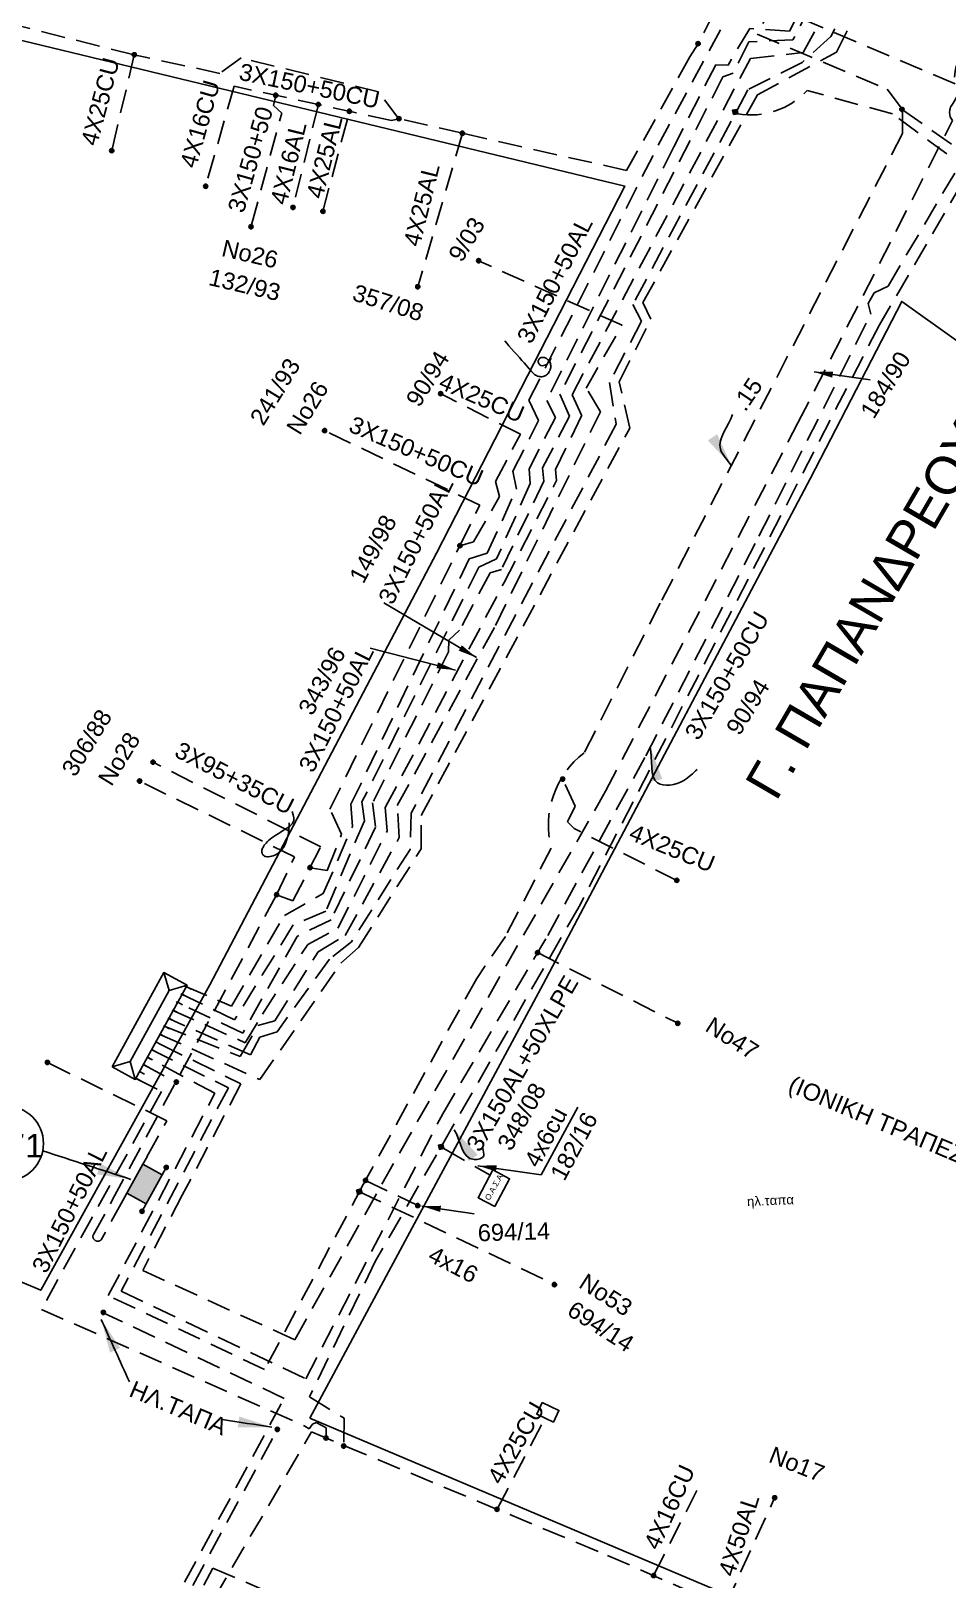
# Model space of a CAD drawing. Header units: millimetres. Extents: x 907 to 2022, y 699 to 1220.
# Drawn here: x 1546.7 to 1595.5, y 898.9 to 981.3 of the extents above; entities that cross this region are included whole.
import ezdxf

# ---------------------------------------------------------------- set-up
doc = ezdxf.new("R2010")
doc.units = ezdxf.units.MM
doc.linetypes.add('DASHED', pattern=[19.05, 12.7, -6.35])
for name, color, linetype in [('Link Box 4 Διευθύνσεων', 7, 'Continuous'), ('Άγνωστα', 7, 'Continuous'), ('Γυμνά εναέρια ΧΤ (3Φ)   4x16CU', 7, 'Continuous'), ('Γυμνά εναέρια ΧΤ και ΦΟΠ (3Φ)   3x35+35+16CU', 7, 'Continuous'), ('Επιγραφές - Σχήματα', 7, 'Continuous'), ('Επιτοίχιο Κουτί', 7, 'Continuous'), ('Καλώδια ΧΤ   3x150+50AL', 7, 'DASHED'), ('Καλώδια ΧΤ   3x150+50CU', 7, 'DASHED'), ('Καλώδια ΧΤ   3x150AL+50XLPE', 7, 'DASHED'), ('Καλώδια ΧΤ   3x95+35 CU', 7, 'DASHED'), ('Καλώδια ΧΤ   4x25CU', 7, 'DASHED'), ('Συνδέσεις', 7, 'Continuous'), ('Υποσταθμός πόλεως', 7, 'Continuous'), ('Υπόβαθρο ΔΕΗ', 7, 'Continuous'), ('Υπόγεια Καλώδια Δικτύου ΧΤ   .10', 7, 'DASHED'), ('Υπόγεια Καλώδια Δικτύου ΧΤ   .15', 7, 'DASHED'), ('Υπόγεια καλώδια Παροχών ΧΤ   4x16AL', 7, 'DASHED'), ('Υπόγεια καλώδια Παροχών ΧΤ   4x16CU', 7, 'DASHED'), ('Υπόγεια καλώδια Παροχών ΧΤ   4x25', 7, 'DASHED'), ('Υπόγεια καλώδια Παροχών ΧΤ   4x50AL', 7, 'DASHED'), ('Υπόγεια καλώδια Παροχών ΧΤ   4x6', 7, 'DASHED')]:
    doc.layers.add(name, color=color, linetype=linetype)
doc.styles.get("Standard").update_dxf_attribs({"font": 'arial.ttf'})
doc.linetypes.add('SYN_LINE', pattern='A,0.5,-0.0001,["/\\/\\/\\/",Standard,S=0.1,R=0,X=0,Y=-0.05],-0.25', length=0.7501)
doc.dimstyles.new('ISO-25', dxfattribs={"dimtxt": 2.5, "dimasz": 2.5, "dimexe": 1.25, "dimexo": 0.625, "dimtad": 1, "dimtxsty": 'Standard', "dimcen": 2.5, "dimadec": 0, "dimazin": 0, "dimtfac": 1, "dimtmove": 0, "dimatfit": 3, "dimfxl": 1, "dimarcsym": 0})
doc.dimstyles.get("Standard").update_dxf_attribs({"dimtxt": 0.18, "dimasz": 0.18, "dimexe": 0.18, "dimexo": 0.0625, "dimgap": 0.09, "dimtad": 0, "dimtih": 1, "dimtoh": 1, "dimdec": 4, "dimzin": 0, "dimdsep": 46, "dimtxsty": 'Standard', "dimcen": 0.09, "dimadec": 0, "dimazin": 0, "dimtfac": 1, "dimtdec": 4, "dimtofl": 0, "dimtmove": 0, "dimatfit": 3, "dimfxl": 1, "dimtolj": 1, "dimtzin": 0, "dimarcsym": 0})

# ---------------------------------------------------------------- blocks, each defined once
blk = doc.blocks.new('ΕΠΙΤΟΙΧΙΟ ΚΟΥΤΙ')
at = {"layer": 'Επιτοίχιο Κουτί', "ltscale": 40}
blk.add_lwpolyline([(-2.06, 1.35), (1.86, 1.35), (1.86, -1.39), (-2.06, -1.39)], close=True, dxfattribs=at)
blk = doc.blocks.new('_ΣΥΝΔΕΣΗ')
at = {"layer": 'Συνδέσεις', "linetype": 'SYN_LINE', "ltscale": 40}
blk.add_hatch(color=256, dxfattribs=at).paths.add_polyline_path([(0.5, -0.01, 1), (-0.5, -0.01, 1)])
at = {"layer": 'Συνδέσεις'}
blk.add_circle((0, -0.01), 0.5, dxfattribs=at)
blk = doc.blocks.new('LINK BOX 4 ΑΝΑΧΩΡΗΣΕΩΝ')
at = {"layer": 'Link Box 4 Διευθύνσεων', "ltscale": 40}
blk.add_hatch(color=256, dxfattribs=at).paths.add_polyline_path([(-3.54, 0), (-3.54, -4.67), (3.54, -4.67), (3.54, 0)])
for p, q in [((-3.54, 0), (-5.33, 0)), ((5.33, 0), (3.54, 0)), ((-3.54, -4.67), (-5.33, -4.67)), ((5.33, -4.67), (3.54, -4.67))]:
    blk.add_line(p, q, dxfattribs=at)
blk.add_lwpolyline([(-3.54, -4.67), (-3.54, 0), (3.54, 0), (3.54, -4.67)], close=True, dxfattribs=at)
blk = doc.blocks.new('ΥΠΟΣΤΑΘΜΟΣ ΠΟΛΕΩΣ 13 ΑΝΑΧΩΡΗΣΕΩΝ')
at = {"layer": 'Υποσταθμός πόλεως', "ltscale": 40}
for p, q in [((-11.12, -2.82), (-11.12, -4)), ((-9.53, -2.82), (-9.53, -4)), ((-7.77, -2.82), (-7.77, -4)), ((-5.99, -2.82), (-5.99, -4)), ((-4.14, -2.82), (-4.14, -4)), ((-2.3, -2.82), (-2.3, -4)), ((-0.43, -2.82), (-0.43, -4)), ((1.54, -2.82), (1.54, -4)), ((3.43, -2.82), (3.43, -4)), ((5.39, -2.82), (5.39, -4)), ((7.32, -2.82), (7.32, -4)), ((9.32, -2.82), (9.32, -4)), ((11.11, -2.82), (11.11, -4))]:
    blk.add_line(p, q, dxfattribs=at)
blk.add_lwpolyline([(-11.43, 2.82), (11.43, 2.82), (11.43, -2.82), (-11.43, -2.82)], close=True, dxfattribs=at)
for points in [[(-8.62, 0), (-11.43, 2.82)], [(-11.43, -2.82), (-8.62, 0)], [(-8.62, 0), (8.62, 0)], [(8.62, 0), (11.43, 2.82)], [(11.43, -2.82), (8.62, 0)]]:
    blk.add_lwpolyline(points, dxfattribs=at)
at = {"layer": 'Υποσταθμός πόλεως', "linetype": 'SYN_LINE', "ltscale": 40, "flags": 1}
for tag, p in [('ΜΕΤΑΣΧΗΜΑΤΙΣΜΟΣ', (12.22, 1.68)), ('ΙΣΧΥΣ', (12.2, -1.11)), ('ΑΡΙΘΜΟΣ', (12.32, -3.83))]:
    blk.add_attdef(tag, p, '', height=1.8, dxfattribs=at)
blk = doc.blocks.new('TSONTA XT1')
at = {"ltscale": 40}
h = blk.add_hatch(color=256, dxfattribs=at)
h.dxf.hatch_style = 1
h.paths.add_polyline_path([(595.96, 2487.66), (597.07, 2488.77), (595.96, 2489.87), (594.85, 2488.77)])
blk.add_lwpolyline([(594.85, 2488.77), (595.96, 2489.87), (597.07, 2488.77), (595.96, 2487.66)], close=True, dxfattribs=at)

msp = doc.modelspace()

# ---------------------------------------------------------------- linework, layer by layer
at = {"layer": 'Άγνωστα', "color": 6, "linetype": 'DASHED', "ltscale": 0.1}
msp.add_lwpolyline([(1558.45, 970.964), (1560.061, 976.895), (1559.624, 977.304), (1559.742, 977.849)], dxfattribs=at)
at = {"layer": 'Γυμνά εναέρια ΧΤ (3Φ)   4x16CU', "color": 6, "linetype": 'DASHED', "ltscale": 0.1}
msp.add_lwpolyline([(1557.52, 978.33), (1556.011, 973.008)], dxfattribs=at)
at = {"layer": 'Γυμνά εναέρια ΧΤ και ΦΟΠ (3Φ)   3x35+35+16CU', "linetype": 'Continuous', "ltscale": 80}
msp.add_lwpolyline([(1571.39, 918.728), (1570.506, 919.198), (1571.293, 920.678), (1572.177, 920.208), (1571.39, 918.728)], dxfattribs=at)
at = {"layer": 'Επιγραφές - Σχήματα'}
for points in [[(1574.394, 963.862), (1574.313, 963.718), (1574.229, 963.61), (1574.145, 963.536), (1574.063, 963.49), (1573.985, 963.468), (1573.913, 963.466), (1573.85, 963.481), (1573.797, 963.507), (1573.757, 963.541), (1573.729, 963.582), (1573.712, 963.626), (1573.705, 963.672), (1573.707, 963.718), (1573.717, 963.763), (1573.735, 963.803), (1573.759, 963.839), (1573.788, 963.867), (1573.821, 963.888), (1573.859, 963.902), (1573.899, 963.909), (1573.942, 963.91), (1573.986, 963.905), (1574.031, 963.895), (1574.077, 963.879), (1574.121, 963.858), (1574.164, 963.832), (1574.205, 963.801), (1574.243, 963.767), (1574.278, 963.728), (1574.308, 963.685), (1574.333, 963.639), (1574.352, 963.589), (1574.365, 963.537), (1574.371, 963.482), (1574.371, 963.425), (1574.366, 963.368), (1574.355, 963.311), (1574.339, 963.255), (1574.318, 963.201), (1574.293, 963.149), (1574.264, 963.101), (1574.23, 963.056), (1574.193, 963.015), (1574.152, 962.979), (1574.108, 962.948), (1574.061, 962.922), (1574.011, 962.902), (1573.959, 962.888), (1573.904, 962.881), (1573.847, 962.88), (1573.789, 962.886), (1573.731, 962.897), (1573.672, 962.915), (1573.615, 962.94), (1573.558, 962.97), (1573.504, 963.006), (1573.452, 963.048), (1573.4, 963.097), (1573.346, 963.154), (1573.287, 963.221), (1573.22, 963.3), (1573.144, 963.39), (1573.055, 963.495), (1572.951, 963.615), (1572.831, 963.75), (1572.699, 963.898), (1572.56, 964.053), (1572.418, 964.211), (1572.278, 964.368), (1572.146, 964.519), (1572.027, 964.659), (1571.924, 964.784)], [(1560.606, 939.745), (1560.675, 939.569), (1560.705, 939.419), (1560.701, 939.292), (1560.667, 939.185), (1560.608, 939.091), (1560.529, 939.009), (1560.434, 938.933), (1560.328, 938.86), (1560.215, 938.786), (1560.099, 938.712), (1559.98, 938.636), (1559.862, 938.561), (1559.747, 938.487), (1559.636, 938.413), (1559.533, 938.34), (1559.439, 938.27), (1559.357, 938.202), (1559.285, 938.136), (1559.224, 938.072), (1559.172, 938.011), (1559.128, 937.952), (1559.092, 937.896), (1559.062, 937.842), (1559.039, 937.79), (1559.021, 937.74), (1559.008, 937.693), (1559, 937.649), (1558.998, 937.606), (1559.001, 937.566), (1559.01, 937.528), (1559.024, 937.493), (1559.044, 937.46), (1559.069, 937.429), (1559.101, 937.402), (1559.138, 937.378), (1559.183, 937.36), (1559.234, 937.347), (1559.293, 937.34), (1559.36, 937.341), (1559.434, 937.35), (1559.517, 937.368), (1559.606, 937.395), (1559.699, 937.434), (1559.794, 937.485), (1559.888, 937.55), (1559.98, 937.629), (1560.068, 937.724), (1560.148, 937.835), (1560.219, 937.963), (1560.281, 938.107), (1560.334, 938.264), (1560.378, 938.43), (1560.412, 938.604), (1560.436, 938.783), (1560.451, 938.964), (1560.456, 939.145)]]:
    msp.add_lwpolyline(points, dxfattribs=at)
at = {"layer": 'Επιγραφές - Σχήματα', "linetype": 'Continuous'}
msp.add_circle((1545.381, 922.086), 2, dxfattribs=at)
at = {"layer": 'Καλώδια ΧΤ   3x150+50AL', "color": 2, "ltscale": 0.1}
msp.add_lwpolyline([(1609.128, 1029.091), (1605.269, 1021.457, -0.979634), (1603.938, 1019.885), (1601.21, 1014.755, -0.628407), (1600.9, 1012.039), (1600.694, 1011.476), (1590.017, 991.204), (1591.032, 990.464), (1590.622, 989.667), (1591.01, 988.848), (1587.067, 981.27), (1584.957, 981.41), (1583.808, 979.455), (1583.147, 979.48), (1580.916, 975.113), (1574.156, 961.62), (1574.622, 960.719), (1573.221, 957.976), (1573.283, 957.2), (1571.488, 953.185), (1570.539, 952.743), (1564.327, 940.259), (1564.453, 939.248), (1562.409, 934.452)], format="xyb", dxfattribs=at)
at = {"layer": 'Καλώδια ΧΤ   3x150+50AL', "color": 85, "ltscale": 0.1}
msp.add_lwpolyline([(1602.154, 1011.569), (1594.57, 997.823), (1595.148, 996.928), (1592.626, 991.886), (1593.11, 988.085), (1589.266, 980.979), (1587.748, 979.604), (1584.861, 978.147), (1578.731, 966.719), (1579.197, 965.833), (1577.504, 962.577), (1577.847, 960.347), (1566.944, 939.659), (1566.887, 937.735), (1563.768, 932.816), (1562.594, 931.897), (1559.817, 928.034), (1558.897, 927.749), (1558.388, 926.806), (1553.995, 928.757)], dxfattribs=at)
at = {"layer": 'Καλώδια ΧΤ   3x150+50AL', "color": 27, "ltscale": 0.1}
for points in [[(1584.993, 979.811), (1587.791, 980.124), (1592.434, 988.52), (1591.613, 991.612), (1594.276, 996.511), (1590.528, 1004.397), (1588.547, 1005.519)], [(1576.015, 960.802), (1575.504, 961.922), (1584.993, 979.811)], [(1554.224, 929.189), (1558.109, 927.449), (1559.043, 928.976), (1561.443, 932.678), (1563.042, 933.535), (1565.668, 938.717), (1565.563, 939.964), (1571.887, 951.93), (1574.681, 957.354), (1574.615, 957.944), (1576.015, 960.802)]]:
    msp.add_lwpolyline(points, dxfattribs=at)
at = {"layer": 'Καλώδια ΧΤ   3x150+50AL', "color": 133, "ltscale": 0.1}
msp.add_lwpolyline([(1554.896, 930.453), (1557.377, 929.401), (1560.197, 934.225), (1562.267, 935.38), (1563.816, 938.958), (1563.742, 940.139), (1570.027, 953.191), (1570.988, 953.486), (1572.543, 956.894), (1572.358, 957.853), (1573.725, 960.548), (1573.208, 961.63), (1580.084, 975.194), (1585.483, 985.176), (1588.997, 991.876), (1592.511, 998.831), (1590.265, 1003.331), (1588.032, 1004.472)], dxfattribs=at)
at = {"layer": 'Καλώδια ΧΤ   3x150+50AL', "color": 5, "ltscale": 0.1}
for points in [[(1589.116, 984.364), (1587.251, 980.798), (1584.9, 980.703), (1584.083, 979.021), (1583.531, 978.837), (1574.85, 961.945), (1575.375, 960.79), (1573.928, 958.026), (1574.007, 957.317), (1571.743, 952.631), (1571.139, 952.447), (1569.52, 949.392), (1568.956, 948.87), (1568.935, 948.244), (1564.889, 940.212), (1565.049, 938.911), (1562.682, 933.994), (1560.876, 933.1), (1557.984, 927.96)], [(1557.984, 927.96), (1554.451, 929.616)]]:
    msp.add_lwpolyline(points, dxfattribs=at)
at = {"layer": 'Καλώδια ΧΤ   3x150+50AL', "color": 6, "ltscale": 0.1}
msp.add_lwpolyline([(1553.773, 928.339), (1557.855, 926.709), (1558.79, 928.362), (1559.689, 928.614), (1561.995, 932.289), (1563.433, 933.151), (1566.314, 938.374), (1566.206, 940.063), (1571.427, 949.643), (1577.008, 961.018), (1576.252, 962.275), (1578.161, 965.623), (1570.531, 969.048)], dxfattribs=at)
at = {"layer": 'Καλώδια ΧΤ   3x150+50AL', "color": 30, "ltscale": 0.1}
for points in [[(1561.566, 936.761), (1562.473, 936.619), (1563.241, 938.536), (1562.617, 939.878), (1569.535, 953.888)], [(1552.89, 921.379), (1553.948, 923.297), (1547.595, 926.394)]]:
    msp.add_lwpolyline(points, dxfattribs=at)
msp.add_lwpolyline([(1551.604, 919.046), (1550.458, 916.968, -0.793531), (1550.026, 917.217), (1551.046, 919.068), (1559.787, 935.322)], format="xyb", dxfattribs=at)
at = {"layer": 'Καλώδια ΧΤ   3x150+50AL', "color": 2, "ltscale": 0.1}
for points in [[(1562.409, 934.452), (1560.675, 933.716), (1557.55, 928.664)], [(1557.55, 928.664), (1554.686, 930.058)]]:
    msp.add_lwpolyline(points, dxfattribs=at)
at = {"layer": 'Καλώδια ΧΤ   3x150+50AL', "color": 151, "ltscale": 0.1}
msp.add_lwpolyline([(1552.289, 925.544), (1553.667, 924.861), (1547.276, 913.263), (1561.287, 907.051), (1561.518, 906.914), (1561.702, 907.163), (1561.892, 907.237), (1562.427, 906.965), (1562.414, 906.42)], dxfattribs=at)
at = {"layer": 'Καλώδια ΧΤ   3x150+50CU', "color": 6, "ltscale": 0.1}
msp.add_lwpolyline([(1587.346, 987.375), (1587.87, 988.365, 0.5301), (1586.55, 989.097), (1582.206, 980.594), (1582.206, 980.594), (1582.206, 980.594), (1582.206, 980.594), (1581.774, 979.889), (1578.407, 973.847), (1569.67, 975.83), (1566.295, 976.604)], format="xyb", dxfattribs=at)
at = {"layer": 'Καλώδια ΧΤ   3x150+50CU', "color": 1, "ltscale": 0.1}
msp.add_lwpolyline([(1599.559, 980.209, 0.745463), (1595.878, 978.457), (1585.069, 983.067), (1585.069, 983.067), (1585.069, 983.067), (1585.069, 983.067), (1585.069, 983.067), (1586.101, 985.019)], format="xyb", dxfattribs=at)
at = {"layer": 'Καλώδια ΧΤ   3x150+50CU', "color": 6, "ltscale": 0.1}
for points in [[(1566.295, 976.604), (1565.208, 978.041), (1557.892, 979.839), (1556.757, 979.018), (1552.208, 980.002), (1544.407, 981.965), (1537.183, 960.85), (1536.32, 960.497)], [(1566.295, 976.604), (1565.893, 976.516), (1557.52, 978.33)]]:
    msp.add_lwpolyline(points, dxfattribs=at)
at = {"layer": 'Καλώδια ΧΤ   3x150+50CU', "color": 1, "ltscale": 0.1}
msp.add_lwpolyline([(1553.107, 927.085), (1557.218, 925.051), (1551.515, 914.23), (1561.343, 909.567), (1568.625, 923.67), (1574.207, 933.149), (1579.423, 942.713), (1585.446, 954.391), (1591.399, 966.213), (1591.25, 966.773), (1591.57, 967.349), (1592.319, 967.696), (1597.645, 976.755), (1597.645, 976.755)], dxfattribs=at)
at = {"layer": 'Καλώδια ΧΤ   3x150+50CU', "color": 30, "ltscale": 0.1}
msp.add_lwpolyline([(1569.535, 953.888), (1570.591, 956.05), (1562.332, 960.013)], dxfattribs=at)
at = {"layer": 'Καλώδια ΧΤ   3x150+50CU', "color": 151, "ltscale": 0.1}
msp.add_lwpolyline([(1560.187, 896.595), (1559.831, 896.739), (1559.704, 896.425), (1556.46, 897.883), (1561.646, 906.739), (1577.396, 900.174), (1582.662, 897.864), (1582.819, 897.137), (1583.366, 896.752), (1584.173, 896.743), (1584.487, 897.066)], dxfattribs=at)
at = {"layer": 'Καλώδια ΧΤ   3x150AL+50XLPE', "color": 233, "linetype": 'DASHED', "ltscale": 0.1, "true_color": 0xd2798f}
msp.add_lwpolyline([(1553.543, 927.905), (1558.896, 925.488), (1563.211, 931.682), (1564.148, 932.52), (1567.468, 937.756), (1567.476, 939.54), (1578.572, 960.147), (1578.008, 962.613), (1579.697, 965.94), (1579.268, 966.821), (1585.366, 977.877), (1589.571, 980.145), (1591.602, 984.207), (1589.566, 985.225), (1591.519, 988.961), (1590.888, 991.731), (1601.178, 1011.569), (1601.178, 1011.569, 0.493479), (1601.854, 1015.173), (1604.332, 1019.476, 0.631487), (1605.853, 1020.907), (1607.673, 1024.342), (1609.573, 1028.507, 0.848366), (1610.256, 1031.587)], format="xyb", dxfattribs=at)
at = {"layer": 'Καλώδια ΧΤ   3x150AL+50XLPE', "color": 85, "linetype": 'DASHED', "ltscale": 0.1}
msp.add_lwpolyline([(1595.444, 974.736), (1592.544, 976.861), (1588.007, 978.113, -0.256395), (1584.323, 976.866)], format="xyb", dxfattribs=at)
at = {"layer": 'Καλώδια ΧΤ   3x150AL+50XLPE', "color": 151, "ltscale": 0.1}
msp.add_lwpolyline([(1602.438, 971.11, -0.420259), (1601.704, 972.138), (1598.096, 974.781, 0.189601), (1597.229, 974.875), (1597.229, 974.875), (1597.229, 974.875), (1591.857, 965.646), (1575.876, 934.696), (1565.03, 915.807), (1561.534, 908.602), (1563.374, 907.474), (1563.358, 905.991)], format="xyb", dxfattribs=at)
at = {"layer": 'Καλώδια ΧΤ   3x150AL+50XLPE', "linetype": 'DASHED', "ltscale": 0.1}
msp.add_lwpolyline([(1553.219, 925.083), (1556.234, 930.53)], dxfattribs=at)
at = {"layer": 'Καλώδια ΧΤ   3x150AL+50XLPE', "color": 30, "linetype": 'DASHED', "ltscale": 0.1}
msp.add_lwpolyline([(1552.682, 926.285), (1554.547, 925.294)], dxfattribs=at)
at = {"layer": 'Καλώδια ΧΤ   3x150AL+50XLPE', "color": 62, "linetype": 'DASHED', "ltscale": 0.1}
msp.add_lwpolyline([(1565.809, 816.28), (1565.532, 816.45), (1565.388, 817.33), (1560.282, 820.517, -0.745128), (1558.814, 821.434), (1530.822, 838.905), (1536.279, 863.402), (1559.823, 906.877)], format="xyb", dxfattribs=at)
at = {"layer": 'Καλώδια ΧΤ   3x150AL+50XLPE', "color": 133, "linetype": 'DASHED', "ltscale": 0.1}
msp.add_lwpolyline([(1566.421, 817.273), (1566.045, 817.51), (1565.653, 817.754), (1560.55, 820.939, 1.010455), (1559.074, 821.86), (1531.387, 839.142), (1536.752, 863.226), (1547.276, 882.659), (1554.091, 895.243), (1556.394, 899.496), (1560.624, 897.677)], format="xyb", dxfattribs=at)
at = {"layer": 'Καλώδια ΧΤ   3x95+35 CU', "color": 30, "ltscale": 0.1}
for points in [[(1559.786, 935.319), (1560.65, 934.99), (1562.137, 937.865), (1553.214, 942.371)], [(1559.786, 935.319), (1560.746, 937.338), (1552.494, 941.364)]]:
    msp.add_lwpolyline(points, dxfattribs=at)
at = {"layer": 'Καλώδια ΧΤ   4x25CU', "color": 6, "ltscale": 0.1}
msp.add_lwpolyline([(1552.208, 980.002), (1551.013, 974.901)], dxfattribs=at)
at = {"layer": 'Καλώδια ΧΤ   4x25CU', "color": 30, "ltscale": 0.1}
msp.add_lwpolyline([(1569.535, 953.888), (1570.254, 954.1), (1571.65, 956.509), (1571.439, 957.312), (1572.753, 959.818), (1568.436, 962.016)], dxfattribs=at)
at = {"layer": 'Καλώδια ΧΤ   4x25CU', "color": 62, "ltscale": 0.1}
msp.add_lwpolyline([(1581.075, 936.081), (1575.609, 938.847), (1575.253, 939.203), (1575.669, 940.033), (1575.002, 941.472)], dxfattribs=at)
at = {"layer": 'Καλώδια ΧΤ   4x25CU', "color": 151, "ltscale": 0.1}
msp.add_lwpolyline([(1571.512, 902.627), (1574.069, 907.474)], dxfattribs=at)
at = {"layer": 'Υπόβαθρο ΔΕΗ'}
for points in [[(1533.97, 949.83), (1537.414, 959.637), (1542.416, 974.21), (1544.673, 981.133), (1578.319, 973.013), (1568.292, 953.498), (1556.234, 930.53), (1547.24, 914.284), (1532.066, 920.629), (1515.961, 927.555)], [(1561.557, 907.474), (1573.973, 930.567), (1588.197, 957.482), (1593.04, 966.889), (1616.812, 949.92), (1605.428, 929.15)], [(1573.866, 920.421), (1575.804, 924.026)]]:
    msp.add_lwpolyline(points, dxfattribs=at)
at = {"layer": 'Υπόβαθρο ΔΕΗ', "ltscale": 0.1}
msp.add_lwpolyline([(1561.557, 907.474), (1625.344, 880.483), (1638.214, 907.474)], dxfattribs=at)
at = {"layer": 'Υπόγεια Καλώδια Δικτύου ΧΤ   .10', "color": 173, "ltscale": 0.1}
msp.add_lwpolyline([(1553.625, 927.353), (1557.89, 925.254), (1554.77, 919.332), (1552.662, 915.333), (1560.754, 911.645), (1565.384, 919.925), (1577.281, 940.828), (1587.523, 960.421), (1595.744, 976.505, -0.3765), (1595.783, 977.427), (1597.159, 979.909, -0.609174), (1597.604, 979.68), (1597.512, 979.514)], format="xyb", dxfattribs=at)
at = {"layer": 'Υπόγεια Καλώδια Δικτύου ΧΤ   .10', "color": 233, "ltscale": 0.1, "true_color": 0xd2798f}
msp.add_lwpolyline([(1532.857, 858.035), (1533.306, 860.099), (1535.189, 860.812), (1535.806, 863.579), (1560.194, 908.527), (1550.56, 913.082), (1550.56, 913.082), (1550.56, 913.082), (1550.56, 913.082), (1550.56, 913.082)], dxfattribs=at)
at = {"layer": 'Υπόγεια Καλώδια Δικτύου ΧΤ   .15', "color": 62, "ltscale": 0.1}
for points in [[(1593.088, 977.082), (1595.946, 975.069), (1597.138, 975.13), (1597.991, 975.983), (1597.991, 975.983), (1597.991, 975.983), (1597.991, 975.983), (1614.142, 1005.509), (1614.2, 1006.34), (1614.425, 1006.752)], [(1587.133, 984.474), (1585.352, 981.104), (1585.352, 981.104), (1592.261, 978.174), (1593.088, 977.082), (1593.088, 975.816), (1580.197, 950.839), (1576.147, 942.868)], [(1574.398, 937.8), (1571.961, 933.102), (1570.433, 930.871), (1564.397, 919.909), (1559.149, 910.055), (1550.83, 914.002), (1556.5, 924.761), (1556.5, 924.761), (1556.5, 924.761), (1552.891, 926.678)], [(1564.515, 920.125), (1567.296, 918.79)]]:
    msp.add_lwpolyline(points, dxfattribs=at)
at = {"layer": 'Υπόγεια Καλώδια Δικτύου ΧΤ   .15', "color": 1, "ltscale": 0.1}
msp.add_lwpolyline([(1573.671, 932.24), (1581.13, 928.481)], dxfattribs=at)
at = {"layer": 'Υπόγεια Καλώδια Δικτύου ΧΤ   .15', "color": 62, "ltscale": 0.1}
msp.add_arc((1579.098, 939.014), 4.855, 127.444, 194.4837, dxfattribs=at)
at = {"layer": 'Υπόγεια καλώδια Παροχών ΧΤ   4x16AL', "color": 6, "ltscale": 0.1}
msp.add_lwpolyline([(1562.006, 977.359), (1560.658, 971.881)], dxfattribs=at)
at = {"layer": 'Υπόγεια καλώδια Παροχών ΧΤ   4x16CU', "color": 62, "linetype": 'DASHED', "ltscale": 0.1}
msp.add_lwpolyline([(1564.192, 919.524), (1574.469, 914.638)], dxfattribs=at)
at = {"layer": 'Υπόγεια καλώδια Παροχών ΧΤ   4x16CU', "color": 151, "ltscale": 0.1}
msp.add_lwpolyline([(1579.838, 899.102), (1582.364, 904.057)], dxfattribs=at)
at = {"layer": 'Υπόγεια καλώδια Παροχών ΧΤ   4x25', "color": 6, "ltscale": 0.1}
for points in [[(1562.245, 971.677), (1563.66, 977)], [(1569.67, 975.83), (1567.296, 967.66)]]:
    msp.add_lwpolyline(points, dxfattribs=at)
at = {"layer": 'Υπόγεια καλώδια Παροχών ΧΤ   4x50AL', "color": 151, "ltscale": 0.1}
msp.add_lwpolyline([(1583.68, 897.549), (1586.281, 903.237)], dxfattribs=at)
at = {"layer": 'Υπόγεια καλώδια Παροχών ΧΤ   4x6', "color": 151, "linetype": 'DASHED', "ltscale": 0.1}
msp.add_lwpolyline([(1568.688, 921.824), (1568.688, 921.824), (1571.152, 920.396)], dxfattribs=at)

# ---------------------------------------------------------------- block references
at = {"layer": 'Link Box 4 Διευθύνσεων', "xscale": 0.2499999999999442, "yscale": 0.2499999999999442, "zscale": 0.2499999999999442, "rotation": 61.1224056955806}
msp.add_blockref('LINK BOX 4 ΑΝΑΧΩΡΗΣΕΩΝ', (1552.247, 920.213), dxfattribs=at)
at = {"layer": 'Επιτοίχιο Κουτί', "xscale": 0.25, "yscale": 0.25, "zscale": 0.25, "rotation": 334.9702266229109}
msp.add_blockref('ΕΠΙΤΟΙΧΙΟ ΚΟΥΤΙ', (1574.238, 907.778), dxfattribs=at)
at = {"layer": 'Συνδέσεις'}
for p, xscale, yscale, zscale in [((1552.21, 980.008), 0.225, 0.225, 0.225), ((1582.207, 980.6), 0.225, 0.225, 0.225), ((1559.744, 977.855), 0.225, 0.225, 0.225), ((1562.007, 977.364), 0.225, 0.225, 0.225), ((1563.662, 977.006), 0.225, 0.225, 0.225), ((1593.052, 977.1), 0.2249999999999996, 0.2249999999999996, 0.2249999999999996), ((1566.296, 976.609), 0.225, 0.225, 0.225), ((1569.671, 975.836), 0.225, 0.225, 0.225), ((1551.014, 974.906), 0.225, 0.225, 0.225), ((1556.013, 973.014), 0.225, 0.225, 0.225), ((1560.66, 971.887), 0.225, 0.225, 0.225), ((1562.247, 971.683), 0.225, 0.225, 0.225), ((1558.421, 970.859), 0.225, 0.225, 0.225), ((1570.533, 969.053), 0.225, 0.225, 0.225), ((1567.297, 967.665), 0.225, 0.225, 0.225), ((1568.513, 961.983), 0.225, 0.225, 0.225), ((1562.334, 960.019), 0.225, 0.225, 0.225), ((1569.536, 953.894), 0.225, 0.225, 0.225), ((1553.215, 942.376), 0.225, 0.225, 0.225), ((1552.496, 941.37), 0.225, 0.225, 0.225), ((1575.002, 941.472), 0.2249999999999996, 0.2249999999999996, 0.2249999999999996), ((1561.568, 936.767), 0.225, 0.225, 0.225), ((1581.077, 936.087), 0.225, 0.225, 0.225), ((1559.788, 935.325), 0.225, 0.225, 0.225), ((1573.671, 932.24), 0.225, 0.225, 0.225), ((1581.13, 928.481), 0.225, 0.225, 0.225), ((1547.596, 926.4), 0.225, 0.225, 0.225), ((1554.452, 925.355), 0.2249999999999996, 0.2249999999999996, 0.2249999999999996), ((1553.912, 920.815), 0.225, 0.225, 0.225), ((1564.517, 920.13), 0.225, 0.225, 0.225), ((1552.626, 918.483), 0.225, 0.225, 0.225), ((1567.296, 918.79), 0.225, 0.225, 0.225), ((1574.567, 914.584), 0.225, 0.225, 0.225), ((1550.568, 913.1), 0.2249999999999091, 0.2249999999999091, 0.2249999999999091), ((1559.823, 906.877), 0.225, 0.225, 0.225), ((1562.414, 906.422), 0.225, 0.225, 0.225), ((1563.358, 905.991), 0.225, 0.225, 0.225), ((1571.513, 902.629), 0.2249999999999091, 0.2249999999999091, 0.2249999999999091), ((1586.282, 903.24), 0.2249999999999091, 0.2249999999999091, 0.2249999999999091), ((1579.839, 899.105), 0.2249999999999091, 0.2249999999999091, 0.2249999999999091)]:
    msp.add_blockref('_ΣΥΝΔΕΣΗ', p, dxfattribs=dict(at, xscale=xscale, yscale=yscale, zscale=zscale))
at = {"layer": 'Συνδέσεις', "xscale": 0.1537592417720537, "yscale": 0.1537592417720537, "zscale": 0.1537592417720537}
for p, rotation in [((1844.572, 681.952), 54.89927130894319), ((1854.767, 651.894), 60.13581053287886), ((1310.706, 618.561), 333.3609825687632)]:
    msp.add_blockref('TSONTA XT1', p, dxfattribs=dict(at, rotation=rotation))
at = {"layer": 'Υποσταθμός πόλεως', "xscale": 0.2499999999999077, "yscale": 0.2499999999999077, "zscale": 0.2499999999999077, "rotation": 61.21227506396481}
msp.add_blockref('ΥΠΟΣΤΑΘΜΟΣ ΠΟΛΕΩΣ 13 ΑΝΑΧΩΡΗΣΕΩΝ', (1553.025, 928.337), dxfattribs=at)

# ---------------------------------------------------------------- texts
at = {"ltscale": 30, "insert": (1570.847, 919.177), "char_height": 0.3, "width": 56.79046, "attachment_point": 1, "rotation": 61.03515}
msp.add_mtext('Ο.Α.Σ.Α', dxfattribs=at)
at = {"layer": 'Άγνωστα', "color": 7}
note = msp.add_mtext_dynamic_manual_height_columns('{\\H0.55556x;ηλ.ταπα}\\P', width=1.8, gutter_width=12.5, heights=[0.0453, 0], dxfattribs=dict(at, insert=(1570.512, 918.647), char_height=0.9, attachment_point=1, rotation=2.43094))
for column, words in zip(note.columns.linked_columns, ['\\P']):
    column.text = words
at = {"layer": 'Γυμνά εναέρια ΧΤ (3Φ)   4x16CU', "color": 7, "ltscale": 0.2, "insert": (1554.625, 974.164), "char_height": 0.9, "width": 15, "attachment_point": 1, "rotation": 74.153}
msp.add_mtext('4X16CU', dxfattribs=at)
at = {"layer": 'Επιγραφές - Σχήματα', "color": 7, "ltscale": 0.2, "insert": (1557.166, 971.785), "char_height": 0.9, "width": 15, "attachment_point": 1, "rotation": 74.153}
msp.add_mtext('3X150+50', dxfattribs=at)
at = {"layer": 'Επιγραφές - Σχήματα', "char_height": 0.9, "width": 15, "attachment_point": 1}
for s, insert, rotation in [('9/03', (1568.868, 969.382), 58.5175), ('357/08', (1564.024, 967.823), 342.56723), ('241/93', (1558.313, 960.685), 58.5175), ('90/94', (1566.61, 961.67), 58.5175), ('184/90', (1590.789, 961.049), 58.5175), ('No26', (1560.252, 960.185), 58.5175), ('149/98', (1563.608, 952.239), 61.99322), ('343/96', (1560.894, 945.217), 61.99322), ('90/94', (1583.646, 944.205), 58.5175), ('306/88', (1548.298, 942.007), 58.5175), ('No28', (1550.236, 941.508), 58.5175), ('No47', (1583.003, 928.875), 327.41462), ('348/08', (1571.476, 922.074), 60.36519), ('694/14', (1570.473, 917.781), 1.76314), ('No53', (1576.281, 915.227), 327.41462), ('694/14', (1575.656, 913.768), 327.41462)]:
    msp.add_mtext(s, dxfattribs=dict(at, insert=insert, rotation=rotation))
at = {"layer": 'Επιγραφές - Σχήματα', "linetype": 'Continuous', "width": 28.66591, "attachment_point": 1}
for s, insert, char_height, rotation in [('Γ. ΠΑΠΑΝΔΡΕΟΥ', (1584.635, 941.249), 2, 59.7832), ('(IONIKH TΡΑΠΕΖΑ)', (1587.28, 925.719), 0.9, 337.05942), ('ΗΛ.ΤΑΠΑ', (1552.224, 909.495), 0.9, 337.05942)]:
    msp.add_mtext(s, dxfattribs=dict(at, insert=insert, char_height=char_height, rotation=rotation))
at = {"layer": 'Επιγραφές - Σχήματα', "insert": (1544.463, 922.596), "char_height": 1.25, "width": 15, "attachment_point": 1}
msp.add_mtext('571', dxfattribs=at)
at = {"layer": 'Επιγραφές - Σχήματα', "insert": (1586.233, 906.001), "char_height": 0.9, "attachment_point": 1, "rotation": 338.39933}
msp.add_mtext_dynamic_manual_height_columns('\\pt0;No17', width=10.09091, gutter_width=12.5, heights=[0], dxfattribs=at)
at = {"layer": 'Καλώδια ΧΤ   3x150+50AL', "color": 7, "ltscale": 0.2, "char_height": 0.9, "width": 15, "attachment_point": 1}
for insert, rotation in [((1572.527, 964.974), 63.09874), ((1565.153, 951.094), 63.41202), ((1560.921, 942.154), 63.41202), ((1546.726, 915.518), 63.41202)]:
    msp.add_mtext('3X150+50AL', dxfattribs=dict(at, insert=insert, rotation=rotation))
at = {"layer": 'Καλώδια ΧΤ   3x150+50CU', "color": 7, "ltscale": 0.2, "char_height": 0.9, "width": 15, "attachment_point": 1}
for s, insert, rotation in [('3X150+50CU', (1557.915, 979.57), 348.20059), ('No26', (1557.006, 970.187), 347), ('132/93', (1556.319, 968.643), 347), ('3X150+50CU', (1563.908, 960.82), 336.90643), ('3X150+50CU', (1581.452, 943.925), 60.00834)]:
    msp.add_mtext(s, dxfattribs=dict(at, insert=insert, rotation=rotation))
at = {"layer": 'Καλώδια ΧΤ   3x150AL+50XLPE', "color": 7, "ltscale": 0.2, "insert": (1572.858, 926.347), "char_height": 0.9, "width": 15, "attachment_point": 5, "rotation": 59.90923}
msp.add_mtext('3X150AL+50XLPE', dxfattribs=at)
at = {"layer": 'Καλώδια ΧΤ   3x95+35 CU', "color": 7, "ltscale": 0.2, "insert": (1554.699, 943.508), "char_height": 0.9, "width": 15, "attachment_point": 1, "rotation": 332.67349}
msp.add_mtext('3X95+35CU', dxfattribs=at)
at = {"layer": 'Καλώδια ΧΤ   4x25CU', "color": 7, "ltscale": 0.2, "char_height": 0.9, "width": 15, "attachment_point": 1}
for s, insert, rotation in [('4X25CU', (1549.357, 975.337), 75.22665), ('4X25CU', (1568.7, 963.114), 336.70312), ('4X25CU', (1578.801, 939.118), 337.77103), ('4x16', (1568.183, 916.675), 332.60577)]:
    msp.add_mtext(s, dxfattribs=dict(at, insert=insert, rotation=rotation))
at = {"layer": 'Καλώδια ΧΤ   4x25CU', "color": 7, "insert": (1570.95, 904.323), "char_height": 0.9, "width": 84.18588, "attachment_point": 1, "rotation": 60.26171}
msp.add_mtext('4X25CU', dxfattribs=at)
at = {"layer": 'Υπόγεια Καλώδια Δικτύου ΧΤ   .15', "color": 7, "ltscale": 0.2, "insert": (1583.973, 961.469), "char_height": 0.9, "width": 15, "attachment_point": 1, "rotation": 56.28331}
msp.add_mtext('.15', dxfattribs=at)
at = {"layer": 'Υπόγεια καλώδια Παροχών ΧΤ   4x16AL', "color": 7, "ltscale": 0.2, "insert": (1559.435, 972.187), "char_height": 0.9, "width": 15, "attachment_point": 1, "rotation": 76.0283}
msp.add_mtext('4X16AL', dxfattribs=at)
at = {"layer": 'Υπόγεια καλώδια Παροχών ΧΤ   4x16CU', "color": 7, "insert": (1579.281, 900.77), "char_height": 0.9, "width": 84.18588, "attachment_point": 1, "rotation": 65.48096}
msp.add_mtext('4X16CU', dxfattribs=at)
at = {"layer": 'Υπόγεια καλώδια Παροχών ΧΤ   4x25', "color": 7, "ltscale": 0.2, "char_height": 0.9, "width": 15, "attachment_point": 1, "rotation": 76.04739}
for insert in [(1561.352, 972.51), (1566.522, 969.963)]:
    msp.add_mtext('4X25AL', dxfattribs=dict(at, insert=insert))
at = {"layer": 'Υπόγεια καλώδια Παροχών ΧΤ   4x50AL', "color": 7, "ltscale": 0.2, "char_height": 0.9, "attachment_point": 1, "rotation": 62}
for s, insert in [('4x6cu', (1572.914, 921.157)), ('182/16', (1574.299, 920.462))]:
    msp.add_mtext_dynamic_manual_height_columns(s, width=1.8, gutter_width=12.5, heights=[0.118], dxfattribs=dict(at, insert=insert))
at = {"layer": 'Υπόγεια καλώδια Παροχών ΧΤ   4x50AL', "color": 7, "insert": (1583.259, 899.261), "char_height": 0.9, "width": 84.18588, "attachment_point": 1, "rotation": 72.17215}
msp.add_mtext('4X50AL', dxfattribs=at)

# ---------------------------------------------------------------- leaders
at = {"layer": 'Επιγραφές - Σχήματα', "ltscale": 40}
for points in [[(1588.376, 963.132), (1591.36, 962.714)], [(1570.417, 947.939), (1565.498, 950.85)], [(1569.3, 947.277), (1564.765, 948.443)], [(1570.485, 920.907), (1573.866, 920.421)], [(1567.52, 918.754), (1570.301, 918.347)]]:
    msp.add_leader(points, dimstyle='ISO-25', override={"dimasz": 1, "dimtad": 0}, dxfattribs=at)
at = {"layer": 'Επιγραφές - Σχήματα', "path_type": 1}
for points in [[(1583.975, 958.158), (1583.401, 959.018), (1584.042, 960.868)], [(1579.662, 943.175), (1580.051, 941.269), (1581.45, 941.405), (1582.166, 941.985)], [(1569.234, 922.814), (1570.297, 921.232), (1570.804, 921.434), (1570.753, 921.839)], [(1552.038, 920.175), (1547.343, 921.698)], [(1550.454, 912.727), (1551.951, 909.415)], [(1559.538, 906.995), (1556.904, 907.403)]]:
    msp.add_leader(points, dimstyle='Standard', override={"dimasz": 1.8, "dimgap": 0.09, "dimtad": 0}, dxfattribs=at)

doc.saveas('drawing.dxf')
